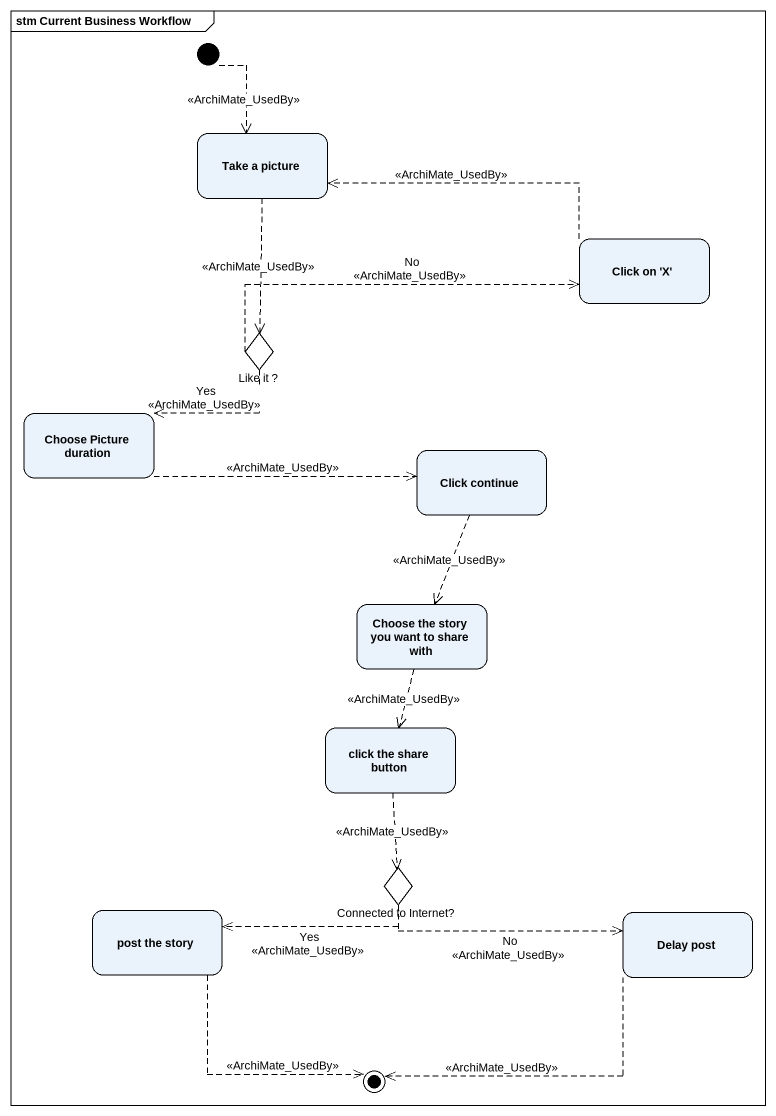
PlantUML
@startuml
mainframe stm Current Business Workflow
hide empty description
state "Take a picture" as Take_a_picture
state "Click on 'X'" as Click_on_X
state "Like it ?" as Like_it <<choice>>
state "Choose Picture duration" as Choose_Picture_duration
state "Click continue" as Click_continue
state "Choose the story you want to share with" as Choose_the_story_you_want
state "click the share button" as click_the_share_button
state "post the story" as post_the_story
state "Connected to Internet?" as Connected_to_Internet <<choice>>
state "Delay post" as Delay_post
[*] -[dashed]-> Take_a_picture : <<ArchiMate_UsedBy>>
Take_a_picture -[dashed]-> Like_it : <<ArchiMate_UsedBy>>
Click_on_X -left[dashed]-> Take_a_picture : <<ArchiMate_UsedBy>>
Like_it -right[dashed]-> Click_on_X : No\n<<ArchiMate_UsedBy>>
Like_it -left[dashed]-> Choose_Picture_duration : Yes\n<<ArchiMate_UsedBy>>
Choose_Picture_duration -right[dashed]-> Click_continue : <<ArchiMate_UsedBy>>
Click_continue -[dashed]-> Choose_the_story_you_want : <<ArchiMate_UsedBy>>
Choose_the_story_you_want -[dashed]-> click_the_share_button : <<ArchiMate_UsedBy>>
click_the_share_button -[dashed]-> Connected_to_Internet : <<ArchiMate_UsedBy>>
Connected_to_Internet -left[dashed]-> post_the_story : Yes\n<<ArchiMate_UsedBy>>
Connected_to_Internet -right[dashed]-> Delay_post : No\n<<ArchiMate_UsedBy>>
post_the_story -[dashed]-> [*] : <<ArchiMate_UsedBy>>
Delay_post -left[dashed]-> [*] : <<ArchiMate_UsedBy>>
@enduml
